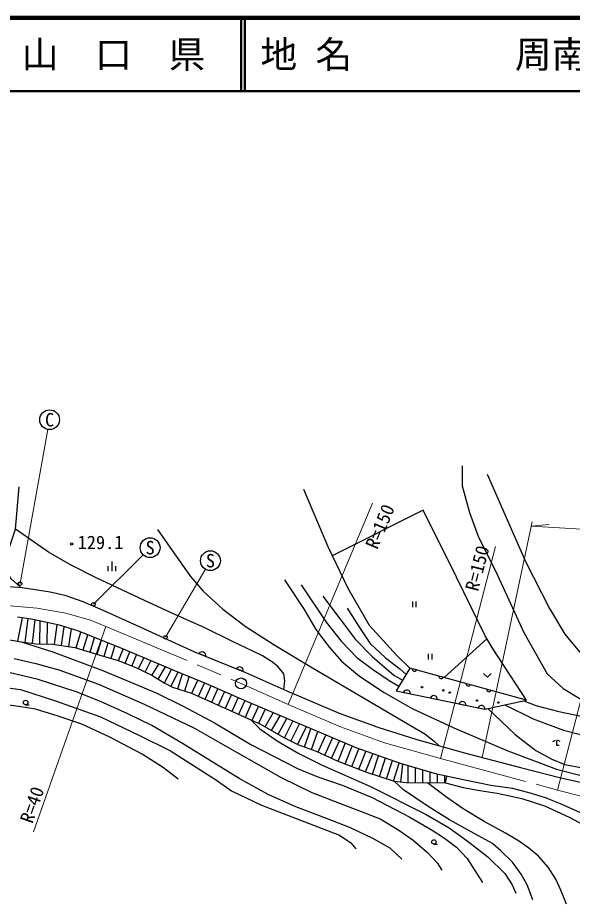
# Model space of a CAD drawing. Units: millimetres, scale not verified. Extents: x 40000 to 680000, y 20000 to 380000.
# Drawn here: x 337332 to 412832, y 259247 to 380000 of the extents above; entities that cross this region are included whole.
import ezdxf
from ezdxf.enums import TextEntityAlignment as Align

# ---------------------------------------------------------------- set-up
doc = ezdxf.new("R2010")
doc.units = ezdxf.units.MM
doc.header["$LTSCALE"] = 1000
doc.linetypes.add('CHAIN', pattern=[18.5, 12, -1.5, 3.5, -1.5])
for name, color, linetype, lineweight in [('M-BGD', 7, 'Continuous', 25), ('M-BGD-EXST', 7, 'Continuous', 25), ('M-BMK', 2, 'CHAIN', 13), ('M-BMK-SRVR', 3, 'Continuous', 25), ('M-STR-HTXT', 7, 'Continuous', 13), ('M-TTL', 2, 'Continuous', 140), ('M-TTL-LINE', 7, 'Continuous', 50)]:
    doc.layers.add(name, color=color, linetype=linetype, lineweight=lineweight)
doc.layers.add('M-TTL-TXT', color=7, linetype='Continuous')
doc.styles.add('ＭＳ ゴシック', font='')
doc.styles.get('ＭＳ ゴシック').set_extended_font_data('MS Gothic')

msp = doc.modelspace()

# ---------------------------------------------------------------- linework, layer by layer
at = {"layer": 'M-BGD'}
for p, q in [((350176, 304616), (350176, 305944)), ((349643, 304616), (349643, 305313)), ((350710, 304616), (350710, 305313)), ((391084, 300496), (391084, 299714)), ((391550, 300496), (391550, 299714)), ((337346, 295068), (337961, 298269)), ((338334, 294916), (338732, 298158)), ((339327, 294794), (339718, 297982)), ((340323, 294718), (340406, 297839)), ((341322, 294692), (341400, 297630)), ((342320, 294637), (342698, 297317)), ((343310, 294497), (343670, 297048)), ((344300, 294357), (344638, 296750)), ((345284, 294190), (345939, 296312)), ((346240, 293895), (346871, 295941)), ((347195, 293600), (347803, 295570)), ((348151, 293305), (348735, 295198)), ((349110, 293023), (349636, 294836)), ((395369, 290144), (401204, 295413)), ((350070, 292745), (350569, 294462)), ((351030, 292465), (351673, 294013)), ((351954, 292082), (352593, 293621)), ((352878, 291698), (353513, 293229)), ((353791, 291293), (354520, 292800)), ((354692, 290857), (355441, 292407)), ((362007, 293390), (362927, 293021)), ((393233, 293353), (393233, 292570)), ((393700, 293353), (393700, 292570)), ((355591, 290420), (356522, 291958)), ((356446, 289902), (357459, 291574)), ((357303, 289387), (358267, 291243)), ((367106, 291344), (368026, 290975)), ((391644, 291167), (391041, 291333)), ((358191, 288926), (359195, 290860)), ((359130, 288591), (359758, 290626)), ((360085, 288296), (360685, 290239)), ((395276, 290170), (394673, 290336)), ((361038, 287995), (361832, 289761)), ((361951, 287585), (362756, 289377)), ((362863, 287175), (363674, 288980)), ((398964, 289157), (398360, 289323)), ((363775, 286765), (364589, 288577)), ((364687, 286355), (365504, 288174)), ((365599, 285945), (366420, 287772)), ((389839, 288127), (390809, 287924)), ((401776, 288385), (401173, 288551)), ((338411, 286427), (338911, 286427)), ((366511, 285535), (367335, 287369)), ((367423, 285126), (368250, 286966)), ((368335, 284716), (369170, 286572)), ((393514, 287358), (394484, 287156)), ((397408, 286544), (398378, 286341)), ((369248, 284306), (370091, 286182)), ((370160, 283896), (371012, 285792)), ((371037, 283418), (372132, 285317)), ((399996, 286003), (400966, 285800)), ((371903, 282919), (373060, 284924)), ((372770, 282419), (373988, 284531)), ((373641, 281929), (374786, 284193)), ((374534, 281478), (375709, 283802)), ((375426, 281026), (376632, 283410)), ((376365, 280685), (377247, 283149)), ((377307, 280348), (378169, 282759)), ((378239, 279988), (379287, 282285)), ((379149, 279572), (380208, 281894)), ((380058, 279157), (381130, 281504)), ((410181, 281400), (410531, 281602)), ((411181, 281400), (410831, 281602)), ((380971, 278748), (381932, 281164)), ((381900, 278379), (382853, 280773)), ((382829, 278009), (383783, 280407)), ((383758, 277639), (384728, 280075)), ((384687, 277269), (385672, 279744)), ((385637, 276955), (386448, 279472)), ((386588, 276649), (387392, 279141)), ((387540, 276342), (388336, 278810)), ((388492, 276035), (389279, 278478)), ((389481, 275898), (389762, 278327)), ((390476, 275811), (390481, 278115)), ((391476, 275809), (391480, 277819)), ((392476, 275807), (392480, 277524)), ((393476, 275804), (393479, 277228)), ((394476, 275802), (394478, 276940)), ((395476, 275799), (395478, 276728)), ((393992, 267439), (394492, 267439))]:
    msp.add_line(p, q, dxfattribs=at)
for points in [[(397827, 318952), (397827, 316239), (398836, 312591), (400085, 309249), (402378, 304645), (406249, 296278), (409425, 290642), (411608, 288644), (413996, 287173)], [(401233, 317846), (406474, 305924), (409739, 299552), (411837, 296029), (414273, 293099), (417120, 291083), (419790, 290233), (422143, 289857), (424081, 289956), (428243, 291310), (430781, 292808), (432778, 294707), (434417, 297470), (435457, 300714), (436209, 304823), (436932, 309393), (438052, 314592)], [(337747, 302405), (336429, 303581), (335387, 305277), (336086, 307479), (337025, 310357), (337546, 316106)], [(376218, 315803), (379531, 307974), (382281, 302323), (385188, 297285), (388937, 293126), (390723, 291420)], [(406600, 287060), (402075, 294016), (400970, 295790), (397067, 303802), (392528, 312935), (380148, 306706)], [(373564, 288496), (373710, 289676), (373554, 290643), (372797, 291590), (372005, 292206), (370652, 293083), (369332, 293730), (366504, 295066), (362799, 296895), (358627, 298761), (354605, 300638), (348032, 303728), (344496, 305497), (341529, 307209), (337025, 310357)], [(356362, 310316), (358339, 307426), (360856, 303892), (362567, 301896), (365234, 299425), (368308, 297145), (372103, 294685), (377260, 291567), (390822, 283612), (392762, 282442), (394049, 281466), (394645, 280863)], [(406228, 286977), (407862, 286330), (410988, 285514), (416443, 284376), (421447, 284096), (430022, 284008), (434368, 284641), (439199, 286172), (442735, 288027), (446194, 290323), (450470, 293446), (458156, 299954), (460531, 301888), (463048, 303330), (464623, 304021), (466968, 304744), (468049, 304790), (468688, 304680)], [(373638, 303451), (376347, 299404), (377941, 296664), (379760, 294233), (381391, 292368), (383844, 290326), (387216, 288100), (391017, 285933), (396725, 283269), (404071, 280146), (410679, 277649), (414928, 276568), (420876, 276018), (425879, 276253), (432846, 277091)], [(334832, 302598), (337957, 302391), (341763, 301807), (343744, 301343), (346191, 300507), (349235, 299175), (353460, 297242), (361414, 293628), (368254, 290883), (373950, 288323), (381097, 285285), (386377, 283384), (391679, 281711), (398140, 279863), (405796, 277889), (411274, 276452), (415173, 275604)], [(375934, 302773), (379331, 297688), (381362, 295073), (383509, 292843), (385621, 291251), (387913, 289741), (389225, 288946)], [(378875, 301230), (383336, 295295), (385589, 293007), (388547, 290457), (389713, 289751)], [(382176, 299570), (383785, 297084), (385329, 294778), (387425, 292812), (389375, 291334), (390204, 290562)], [(403651, 286405), (407511, 284512), (411636, 282976), (413973, 282353), (417751, 281714), (420399, 281586), (424338, 281565), (430148, 282002), (434884, 282991), (438609, 284214), (440917, 285331), (445006, 287449), (449326, 290003), (454793, 293523), (458112, 296078), (460714, 298278), (462012, 299089), (462933, 299510), (464009, 299775), (464790, 299857)], [(414162, 271611), (411249, 272932), (409189, 273740), (406949, 274420), (404699, 274997), (401724, 275410), (398411, 276107), (394396, 276957), (389433, 278424), (383401, 280541), (372808, 285031), (368530, 286843), (363051, 289254), (358733, 291052), (355809, 292250), (351419, 294121), (348315, 295367), (345523, 296478), (343154, 297207), (341356, 297640), (339177, 298095), (337321, 298360)], [(336006, 295326), (337802, 294981), (339837, 294731), (342074, 294672), (345112, 294243), (348353, 293243), (351019, 292470), (353398, 291482), (355568, 290434), (357257, 289411), (358405, 288815), (360988, 288018), (370381, 283796), (373466, 282017), (375465, 281006), (377970, 280111), (380840, 278801), (384795, 277227), (388599, 276000), (390225, 275812), (395590, 275799), (395774, 276665)], [(337926, 294966), (341978, 293668), (349008, 291060), (356200, 288048), (359871, 286241), (364105, 283963), (369050, 280997), (375491, 277684), (378191, 276612), (381522, 275483), (385599, 273768), (390698, 271100), (393778, 269348), (395430, 268228), (397072, 267005), (398505, 265492), (400629, 262194)], [(401347, 285894), (405051, 282381), (407891, 280201), (410049, 278997), (411830, 278303), (414236, 277849), (419476, 277558), (423638, 277656), (428512, 278331), (432505, 279413), (436180, 280711), (443199, 284219), (447522, 287126), (454817, 292216), (458907, 294987), (460211, 295459), (461075, 295515)], [(336840, 292720), (339793, 292056), (342912, 291157), (348334, 289224), (354552, 286524), (361401, 283251), (367106, 279977), (373188, 276536), (377383, 274470), (386666, 270906), (389079, 269412), (391161, 267978), (393136, 266320), (394418, 264889), (395051, 263879)], [(389608, 265383), (388032, 266905), (385695, 268215), (382632, 269666), (379354, 270907), (375175, 272500), (371418, 274203), (367484, 276365), (359781, 281163), (355576, 283577), (352319, 285170), (348578, 286873), (345285, 288182), (340127, 289849), (336104, 290806), (334345, 290946), (332168, 290875), (330858, 290769), (329229, 290256), (327795, 289601), (326662, 288716), (325405, 287212), (324838, 285797), (324166, 283301)], [(400751, 290702), (401281, 290171), (401811, 290702)], [(326573, 283850), (327104, 285301), (327848, 286186), (328539, 287195), (329795, 288168), (331070, 288681), (332664, 288823), (334576, 288929), (337715, 288486), (342460, 286964), (348611, 284786), (353805, 282287), (358126, 280124), (364379, 276140), (366440, 274692), (370517, 272732), (381150, 268647), (382668, 267628), (383381, 266804)], [(359178, 276269), (357182, 277831), (354258, 279687), (349877, 282009), (346042, 283787), (342827, 284867), (339768, 285809), (337481, 286180), (335036, 286521), (333985, 286467), (332278, 286153), (331322, 285812), (330366, 284897), (330120, 284487)], [(369087, 284378), (370296, 283129), (372798, 281408), (375604, 279799), (378782, 278188), (385339, 275285), (392943, 271482), (396057, 269653), (398544, 267901), (401321, 265698), (403632, 263420), (404669, 261873), (405163, 260757)], [(410681, 281563), (410681, 280908), (411031, 280908)], [(407474, 259833), (406677, 261889), (405864, 263338), (404716, 264963), (403123, 266525), (401975, 267512), (399072, 269108), (396124, 270765), (393219, 272570), (389863, 274854), (388599, 276000)], [(412026, 259247), (411262, 261190), (410593, 262672), (409554, 264316), (408246, 265798), (406907, 266901), (405522, 267869), (403726, 268910), (400855, 270525), (397968, 272243), (395576, 273930), (393132, 275805)], [(395590, 275799), (397981, 275155), (400261, 274739), (402625, 274373), (405958, 273641), (409072, 272642), (412390, 271110), (415642, 269376), (419060, 267786), (421587, 266797)]]:
    msp.add_lwpolyline(points, dxfattribs=at)
msp.add_lwpolyline([(388854, 288333), (400945, 285804), (406600, 287060), (390723, 291420)], close=True, dxfattribs=at)
for centre, radius in [((344663, 308326), 150), ((392377, 288820), 100), ((395267, 288389), 100), ((396154, 288085), 100), ((338411, 286727), 300), ((399856, 286995), 100), ((402771, 286717), 100), ((393992, 267739), 300)]:
    msp.add_circle(centre, radius, dxfattribs=at)
for centre, radius, start, end in [((362431, 293114), 505, 349.31014, 146.96834), ((367530, 291069), 505, 349.31014, 146.96834), ((391357, 291303), 318, 174.53587, 334.7536), ((394989, 290305), 318, 174.53587, 334.7536), ((398676, 289293), 318, 174.53587, 334.7536), ((390304, 287930), 505, 359.35808, 157.01628), ((393979, 287161), 505, 359.35808, 157.01628), ((401489, 288520), 318, 174.53587, 334.7536), ((397873, 286347), 505, 359.35808, 157.01628), ((400461, 285806), 505, 359.35808, 157.01628)]:
    msp.add_arc(centre, radius, start, end, dxfattribs=at)
at = {"layer": 'M-BGD-EXST'}
for centre, radius in [((341672, 325242), 1350), ((355354, 307819), 1350), ((363567, 306046), 1350), ((337649, 302919), 250), ((347631, 300114), 250), ((357461, 295626), 250)]:
    msp.add_circle(centre, radius, dxfattribs=at)
at = {"layer": 'M-BMK'}
msp.add_lwpolyline([(272255, 286963), (281303, 288792), (291903, 291273), (306502, 294788), (312550, 296205), (326512, 299391), (329663, 299846), (331811, 300024), (335202, 300004), (339996, 299569), (343885, 298895), (347258, 297943), (349321, 297091), (367731, 289326), (374132, 286469), (381294, 283436), (387277, 281232), (394874, 279108), (410817, 274803), (414059, 273972)], dxfattribs=at)
at = {"layer": 'M-BMK-SRVR'}
msp.add_circle((367731, 289326), 750, dxfattribs=at)
msp.add_circle((367731, 289326), 750, dxfattribs=at)
at = {"layer": 'M-STR-HTXT'}
for p, q in [((337649, 302919), (341433, 323914)), ((374132, 286469), (385637, 313861)), ((400544, 279243), (407362, 311348)), ((407236, 310756), (409683, 310956)), ((394874, 279108), (402372, 307999)), ((347631, 300114), (354399, 306865)), ((357461, 295626), (362884, 304881)), ((410817, 274803), (418349, 303950)), ((349321, 297091), (339476, 269114))]:
    msp.add_line(p, q, dxfattribs=at)
msp.add_lwpolyline([(407236, 310756), (415680, 310265), (442364, 316395), (449439, 319221)], dxfattribs=at)
at = {"layer": 'M-TTL'}
msp.add_line((680000, 380000), (40000, 380000), dxfattribs=at)
at = {"layer": 'M-TTL-LINE'}
for p, q in [((367750, 380000), (367750, 370000)), ((368250, 380000), (368250, 370000)), ((40000, 370000), (680000, 370000))]:
    msp.add_line(p, q, dxfattribs=at)

# ---------------------------------------------------------------- texts
at = {"layer": 'M-BGD', "style": 'ＭＳ ゴシック'}
msp.add_text('129.1', height=1833, dxfattribs=at).set_placement((348606, 307072), align=Align.BOTTOM_CENTER)
at = {"layer": 'M-BGD-EXST', "style": 'ＭＳ ゴシック'}
for s, p in [('C', (341672, 325242)), ('S', (355354, 307819)), ('S', (363567, 306046))]:
    msp.add_text(s, height=1833, dxfattribs=at).set_placement(p, align=Align.MIDDLE_CENTER)
at = {"layer": 'M-STR-HTXT', "style": 'ＭＳ ゴシック'}
for s, rotation, p in [('R=150', 67.217, (388006, 310134)), ('R=150', 75.451, (401317, 304650)), ('R=40', 70.613, (340667, 272315))]:
    msp.add_text(s, height=1833, rotation=rotation, dxfattribs=at).set_placement(p, align=Align.BOTTOM_CENTER)
at = {"layer": 'M-TTL-TXT', "style": 'ＭＳ ゴシック'}
msp.add_text('山\u3000口\u3000県', height=3666, dxfattribs=at).set_placement((350375, 375000), align=Align.MIDDLE_CENTER)
for s, p in [('地 名', (370380, 375000)), ('周南市大字湯野', (405024, 375000))]:
    msp.add_text(s, height=3666, dxfattribs=at).set_placement(p, align=Align.MIDDLE_LEFT)

doc.saveas('drawing.dxf')
